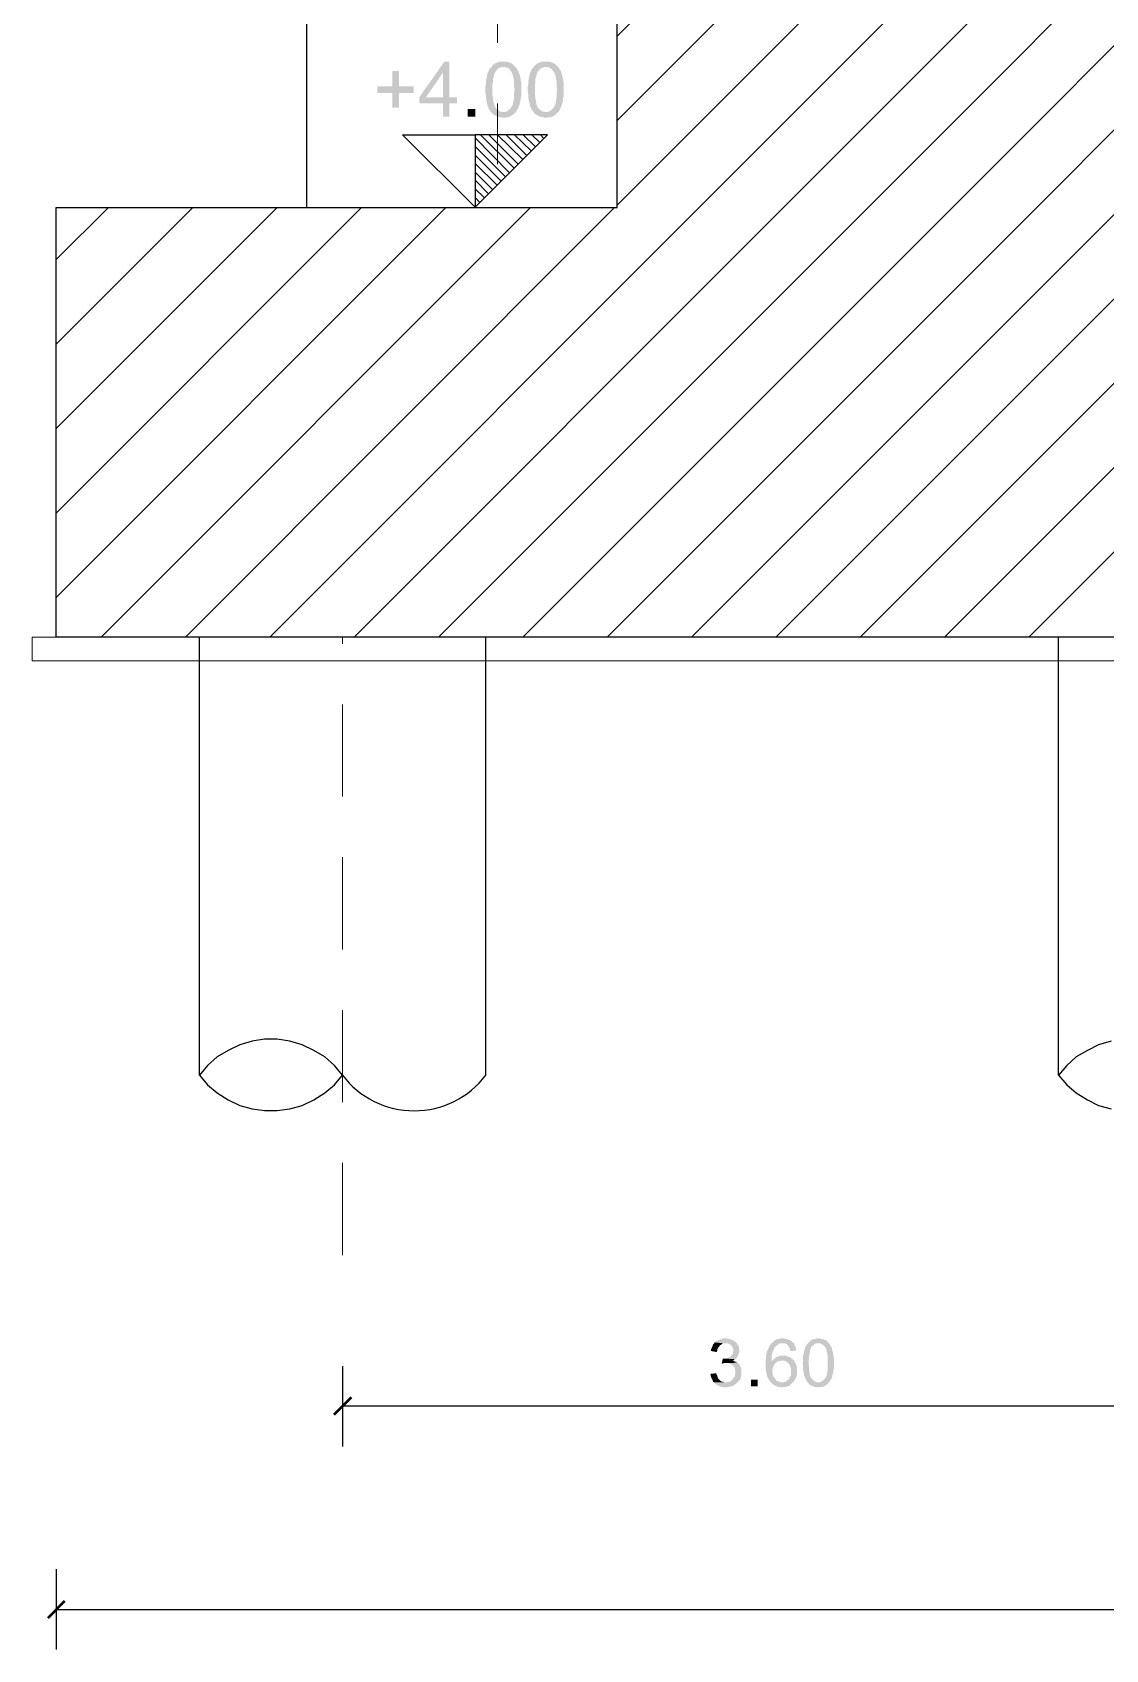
# Model space of a CAD drawing. Header units: millimetres. Extents: x -35.3 to 0.3, y 0.4 to 20.6.
# Drawn here: x -26.136 to -24.365, y 11.634 to 14.301 of the extents above; entities that cross this region are included whole.
import ezdxf

# ---------------------------------------------------------------- set-up
doc = ezdxf.new("R2010")
doc.units = ezdxf.units.MM
doc.linetypes.add('PDF_IMPORT', pattern=[1, 0.8, -0.2])
doc.layers.add('PDF _Geometria', color=7, linetype='Continuous')
doc.layers.add('PDF _Riempimenti solidi', color=7, linetype='Continuous')

msp = doc.modelspace()

# ---------------------------------------------------------------- hatches: boundary and pattern name
at = {"layer": 'PDF _Riempimenti solidi', "transparency": 33554559}
for points in [[(-25.4477, 14.2527), (-25.456, 14.2527), (-25.4977, 14.1935), (-25.4977, 14.1835), (-25.4585, 14.1835), (-25.4585, 14.1618), (-25.4477, 14.1618), (-25.4477, 14.1835), (-25.4352, 14.1835), (-25.4352, 14.1935), (-25.4868, 14.1935), (-25.4585, 14.2343)], [(-25.4477, 14.2527), (-25.4585, 14.2343), (-25.4585, 14.1935), (-25.4868, 14.1935), (-25.4477, 14.1935)], [(-25.3785, 14.2435), (-25.3818, 14.2402), (-25.3827, 14.2377), (-25.3843, 14.2352), (-25.3852, 14.2327), (-25.3852, 14.2318), (-25.386, 14.2293), (-25.386, 14.2277), (-25.3868, 14.2252), (-25.3868, 14.2227), (-25.3877, 14.221), (-25.3877, 14.2152), (-25.3885, 14.2127), (-25.3885, 14.2018), (-25.3877, 14.1985), (-25.3877, 14.1927), (-25.3868, 14.1902), (-25.3868, 14.1877), (-25.386, 14.1852), (-25.3852, 14.1827), (-25.3852, 14.181), (-25.3843, 14.1785), (-25.3835, 14.1768), (-25.3827, 14.1743), (-25.3818, 14.1727), (-25.3802, 14.171), (-25.3793, 14.1693), (-25.3785, 14.1685), (-25.3585, 14.1693), (-25.3593, 14.1693), (-25.3618, 14.1702), (-25.3643, 14.1702), (-25.366, 14.1718), (-25.3677, 14.1727), (-25.3702, 14.1743), (-25.3718, 14.1768), (-25.3735, 14.1802), (-25.3743, 14.1818), (-25.3743, 14.1835), (-25.3752, 14.186), (-25.3752, 14.1885), (-25.376, 14.191), (-25.376, 14.1935), (-25.3768, 14.1968), (-25.3768, 14.2152), (-25.376, 14.2185), (-25.376, 14.2235), (-25.3752, 14.226), (-25.3743, 14.2285), (-25.3743, 14.2302), (-25.3735, 14.2327), (-25.3718, 14.236), (-25.371, 14.2368), (-25.3693, 14.2393), (-25.3677, 14.241), (-25.366, 14.2418), (-25.3635, 14.2427), (-25.361, 14.2435), (-25.3585, 14.2435)], [(-25.3585, 14.2527), (-25.3643, 14.2527), (-25.3668, 14.2518), (-25.3693, 14.251), (-25.371, 14.2502), (-25.3735, 14.2493), (-25.3752, 14.2477), (-25.376, 14.2468), (-25.3777, 14.2452), (-25.3785, 14.2435), (-25.3552, 14.2435), (-25.3535, 14.2427), (-25.351, 14.2418), (-25.3493, 14.2402), (-25.3477, 14.2385), (-25.346, 14.236), (-25.3452, 14.236), (-25.3452, 14.2343), (-25.3443, 14.2335), (-25.3435, 14.231), (-25.3427, 14.2293), (-25.3427, 14.2277), (-25.3418, 14.2252), (-25.3418, 14.2227), (-25.341, 14.2193), (-25.341, 14.2102), (-25.3402, 14.2068), (-25.3402, 14.206), (-25.341, 14.2027), (-25.341, 14.1927), (-25.3418, 14.1902), (-25.3418, 14.1877), (-25.3427, 14.1852), (-25.3427, 14.1835), (-25.3435, 14.181), (-25.3443, 14.1793), (-25.3452, 14.1785), (-25.346, 14.1768), (-25.346, 14.176), (-25.3485, 14.1743), (-25.3502, 14.1727), (-25.3518, 14.171), (-25.3543, 14.1702), (-25.356, 14.1693), (-25.3585, 14.1693), (-25.3785, 14.1685), (-25.3768, 14.1668), (-25.3752, 14.1652), (-25.3727, 14.1643), (-25.371, 14.1627), (-25.3685, 14.1618), (-25.366, 14.161), (-25.3635, 14.161), (-25.361, 14.1602), (-25.356, 14.1602), (-25.3527, 14.161), (-25.351, 14.161), (-25.3485, 14.1618), (-25.346, 14.1627), (-25.3443, 14.1643), (-25.3418, 14.166), (-25.3402, 14.1677), (-25.3385, 14.1693), (-25.3368, 14.171), (-25.336, 14.1735), (-25.3343, 14.176), (-25.3327, 14.181), (-25.3318, 14.181), (-25.3318, 14.1835), (-25.331, 14.1852), (-25.331, 14.1877), (-25.3302, 14.1902), (-25.3302, 14.1927), (-25.3293, 14.1952), (-25.3293, 14.2193), (-25.3302, 14.2218), (-25.3302, 14.2243), (-25.331, 14.226), (-25.331, 14.2277), (-25.3318, 14.2302), (-25.3327, 14.2327), (-25.3335, 14.2352), (-25.3343, 14.2377), (-25.336, 14.2393), (-25.3368, 14.2418), (-25.3385, 14.2435), (-25.3402, 14.2452), (-25.3418, 14.2468), (-25.3435, 14.2485), (-25.346, 14.2502), (-25.3468, 14.2502), (-25.3485, 14.251), (-25.351, 14.2518), (-25.3535, 14.2527), (-25.356, 14.2527)], [(-25.3085, 14.2435), (-25.3118, 14.2402), (-25.3127, 14.2377), (-25.3143, 14.2352), (-25.3152, 14.2327), (-25.3152, 14.2318), (-25.316, 14.2293), (-25.316, 14.2277), (-25.3168, 14.2252), (-25.3168, 14.2227), (-25.3177, 14.221), (-25.3177, 14.2152), (-25.3185, 14.2127), (-25.3185, 14.2018), (-25.3177, 14.1985), (-25.3177, 14.1927), (-25.3168, 14.1902), (-25.3168, 14.1877), (-25.316, 14.1852), (-25.3152, 14.1827), (-25.3152, 14.181), (-25.3143, 14.1785), (-25.3135, 14.1768), (-25.3127, 14.1743), (-25.3118, 14.1727), (-25.3102, 14.171), (-25.3093, 14.1693), (-25.3085, 14.1685), (-25.2885, 14.1693), (-25.2893, 14.1693), (-25.2918, 14.1702), (-25.2943, 14.1702), (-25.296, 14.1718), (-25.2977, 14.1727), (-25.3002, 14.1743), (-25.3018, 14.1768), (-25.3043, 14.1818), (-25.3043, 14.1835), (-25.3052, 14.186), (-25.3052, 14.1885), (-25.306, 14.191), (-25.306, 14.1935), (-25.3068, 14.1968), (-25.3068, 14.2152), (-25.306, 14.2185), (-25.306, 14.2235), (-25.3052, 14.226), (-25.3043, 14.2285), (-25.3043, 14.2302), (-25.3035, 14.2327), (-25.3018, 14.236), (-25.301, 14.2368), (-25.2993, 14.2393), (-25.2977, 14.241), (-25.296, 14.2418), (-25.2935, 14.2427), (-25.291, 14.2435), (-25.2885, 14.2435)], [(-25.2885, 14.2527), (-25.2943, 14.2527), (-25.2968, 14.2518), (-25.2993, 14.251), (-25.301, 14.2502), (-25.3035, 14.2493), (-25.3052, 14.2477), (-25.306, 14.2468), (-25.3077, 14.2452), (-25.3085, 14.2435), (-25.2852, 14.2435), (-25.2835, 14.2427), (-25.281, 14.2418), (-25.2777, 14.2385), (-25.276, 14.236), (-25.2752, 14.236), (-25.2752, 14.2343), (-25.2743, 14.2335), (-25.2735, 14.231), (-25.2727, 14.2293), (-25.2727, 14.2277), (-25.2718, 14.2252), (-25.2718, 14.2227), (-25.271, 14.2193), (-25.271, 14.2102), (-25.2702, 14.2068), (-25.2702, 14.206), (-25.271, 14.2027), (-25.271, 14.1927), (-25.2718, 14.1902), (-25.2718, 14.1877), (-25.2727, 14.1852), (-25.2727, 14.1835), (-25.2735, 14.181), (-25.2743, 14.1793), (-25.2752, 14.1785), (-25.276, 14.1768), (-25.276, 14.176), (-25.2785, 14.1743), (-25.2802, 14.1727), (-25.2818, 14.171), (-25.2843, 14.1702), (-25.286, 14.1693), (-25.2885, 14.1693), (-25.3085, 14.1685), (-25.3068, 14.1668), (-25.3052, 14.1652), (-25.3027, 14.1643), (-25.301, 14.1627), (-25.2985, 14.1618), (-25.296, 14.161), (-25.2935, 14.161), (-25.291, 14.1602), (-25.286, 14.1602), (-25.2827, 14.161), (-25.281, 14.161), (-25.2785, 14.1618), (-25.276, 14.1627), (-25.2743, 14.1643), (-25.2718, 14.166), (-25.2702, 14.1677), (-25.2685, 14.1693), (-25.2668, 14.171), (-25.266, 14.1735), (-25.2643, 14.176), (-25.2635, 14.1785), (-25.2627, 14.181), (-25.2618, 14.181), (-25.2618, 14.1835), (-25.261, 14.1852), (-25.261, 14.1877), (-25.2602, 14.1902), (-25.2602, 14.1927), (-25.2593, 14.1952), (-25.2593, 14.2193), (-25.2602, 14.2218), (-25.2602, 14.2243), (-25.261, 14.226), (-25.261, 14.2277), (-25.2618, 14.2302), (-25.2627, 14.2327), (-25.2635, 14.2352), (-25.2643, 14.2377), (-25.266, 14.2393), (-25.2668, 14.2418), (-25.2685, 14.2435), (-25.2702, 14.2452), (-25.2718, 14.2468), (-25.2735, 14.2485), (-25.276, 14.2502), (-25.2768, 14.2502), (-25.2785, 14.251), (-25.281, 14.2518), (-25.2835, 14.2527), (-25.286, 14.2527)], [(-25.531, 14.2368), (-25.5418, 14.2368), (-25.5418, 14.2118), (-25.5668, 14.2118), (-25.5668, 14.201), (-25.5418, 14.201), (-25.5418, 14.1768), (-25.531, 14.1768), (-25.531, 14.201), (-25.5068, 14.201), (-25.5068, 14.2118), (-25.531, 14.2118)], [(-25.4052, 14.1618), (-25.4052, 14.1743), (-25.4177, 14.1743), (-25.4177, 14.1618)], [(-25.0102, 12.1402), (-25.011, 12.1385), (-25.0127, 12.1368), (-25.0135, 12.1352), (-25.0143, 12.1327), (-25.0152, 12.131), (-25.016, 12.1285), (-25.016, 12.126), (-25.0068, 12.1243), (-25.006, 12.126), (-25.006, 12.1285), (-25.0052, 12.1302), (-25.0043, 12.1318), (-25.0027, 12.1335), (-25.0018, 12.1352), (-25.0002, 12.136), (-24.9985, 12.1377), (-24.9968, 12.1385), (-24.9927, 12.1385)], [(-24.9927, 12.1468), (-24.9968, 12.1468), (-24.9985, 12.146), (-25.001, 12.1452), (-25.0027, 12.1443), (-25.0052, 12.1435), (-25.0068, 12.1427), (-25.0085, 12.141), (-25.0102, 12.1402), (-24.9927, 12.1385), (-24.9885, 12.1385), (-24.9868, 12.1377), (-24.9843, 12.1368), (-24.9818, 12.1343), (-24.981, 12.1327), (-24.9802, 12.131), (-24.9793, 12.1285), (-24.9793, 12.1252), (-24.9802, 12.1235), (-24.9802, 12.121), (-24.9818, 12.1193), (-24.9827, 12.1177), (-24.9843, 12.1168), (-24.9852, 12.116), (-24.9868, 12.1152), (-24.9893, 12.1143), (-24.991, 12.1135), (-24.9952, 12.1135), (-24.9768, 12.1127), (-24.9752, 12.1135), (-24.9735, 12.1152), (-24.9727, 12.1168), (-24.9718, 12.1177), (-24.971, 12.1202), (-24.9702, 12.1218), (-24.9693, 12.1243), (-24.9693, 12.1285), (-24.9702, 12.1302), (-24.9702, 12.1327), (-24.971, 12.1343), (-24.9727, 12.1368), (-24.9735, 12.1385), (-24.9752, 12.1402), (-24.9768, 12.1418), (-24.9785, 12.1427), (-24.981, 12.1443), (-24.9818, 12.1443), (-24.9843, 12.1452), (-24.986, 12.146), (-24.9885, 12.146), (-24.9902, 12.1468)], [(-24.916, 12.1393), (-24.9177, 12.1377), (-24.9185, 12.136), (-24.9193, 12.1352), (-24.9202, 12.1335), (-24.9218, 12.1302), (-24.9227, 12.1277), (-24.9235, 12.126), (-24.9243, 12.1243), (-24.9243, 12.1218), (-24.9252, 12.1202), (-24.9252, 12.1152), (-24.926, 12.1127), (-24.926, 12.096), (-24.9252, 12.0935), (-24.9252, 12.091), (-24.9243, 12.0885), (-24.9243, 12.0868), (-24.9235, 12.0843), (-24.9227, 12.0827), (-24.9218, 12.081), (-24.9202, 12.0777), (-24.9193, 12.0768), (-24.9185, 12.0752), (-24.9177, 12.0743), (-24.916, 12.0727), (-24.9143, 12.0718), (-24.9127, 12.0702), (-24.911, 12.0693), (-24.9093, 12.0685), (-24.9077, 12.0677), (-24.9052, 12.0668), (-24.9035, 12.0668), (-24.901, 12.066), (-24.8985, 12.066), (-24.896, 12.0668), (-24.8918, 12.0668), (-24.8902, 12.0677), (-24.8877, 12.0685), (-24.886, 12.0693), (-24.886, 12.0702), (-24.8843, 12.071), (-24.8827, 12.0727), (-24.881, 12.0743), (-24.901, 12.0743), (-24.9027, 12.0752), (-24.9052, 12.076), (-24.9068, 12.0768), (-24.9077, 12.0768), (-24.9093, 12.0785), (-24.9102, 12.0802), (-24.9118, 12.0818), (-24.9127, 12.0835), (-24.9135, 12.0843), (-24.9143, 12.0868), (-24.9143, 12.0885), (-24.9152, 12.091), (-24.9152, 12.0935), (-24.9143, 12.096), (-24.9143, 12.0985), (-24.9127, 12.1018), (-24.9118, 12.1043), (-24.9102, 12.1052), (-24.9093, 12.1068), (-24.9077, 12.1077), (-24.9168, 12.1085), (-24.916, 12.1093), (-24.916, 12.1193), (-24.9152, 12.121), (-24.9152, 12.1235), (-24.9135, 12.1268), (-24.9127, 12.1277), (-24.9118, 12.1302), (-24.911, 12.1318), (-24.9093, 12.1335), (-24.9077, 12.1352), (-24.9068, 12.136), (-24.9043, 12.1377), (-24.9027, 12.1385), (-24.8985, 12.1385)], [(-24.8977, 12.1468), (-24.901, 12.1468), (-24.9035, 12.146), (-24.906, 12.146), (-24.9077, 12.1452), (-24.9093, 12.1443), (-24.911, 12.1435), (-24.9127, 12.1418), (-24.9143, 12.141), (-24.916, 12.1393), (-24.8985, 12.1385), (-24.8943, 12.1385), (-24.8918, 12.1377), (-24.8902, 12.136), (-24.8885, 12.1343), (-24.8877, 12.1327), (-24.8868, 12.131), (-24.886, 12.1285), (-24.8852, 12.126), (-24.8752, 12.1268), (-24.876, 12.1285), (-24.876, 12.131), (-24.8768, 12.1327), (-24.8777, 12.1352), (-24.8793, 12.1385), (-24.881, 12.1402), (-24.8827, 12.1418), (-24.8835, 12.1427), (-24.8868, 12.1443), (-24.8893, 12.1452), (-24.891, 12.146), (-24.8935, 12.146), (-24.8952, 12.1468)], [(-24.8568, 12.1385), (-24.8577, 12.1368), (-24.8593, 12.1352), (-24.8602, 12.1335), (-24.861, 12.131), (-24.8618, 12.1293), (-24.8618, 12.1285), (-24.8627, 12.1268), (-24.8627, 12.1252), (-24.8635, 12.1227), (-24.8635, 12.121), (-24.8643, 12.1185), (-24.8643, 12.1093), (-24.8652, 12.1068), (-24.8652, 12.1052), (-24.8643, 12.1027), (-24.8643, 12.0943), (-24.8635, 12.0927), (-24.8635, 12.0902), (-24.8627, 12.0877), (-24.8627, 12.086), (-24.8618, 12.0843), (-24.861, 12.0818), (-24.8602, 12.0802), (-24.8593, 12.0785), (-24.8585, 12.0768), (-24.8577, 12.076), (-24.8568, 12.0743), (-24.856, 12.0735), (-24.8393, 12.0743), (-24.8418, 12.0743), (-24.8452, 12.076), (-24.8468, 12.0777), (-24.8485, 12.0785), (-24.8502, 12.081), (-24.851, 12.0818), (-24.8527, 12.0852), (-24.8527, 12.0868), (-24.8535, 12.0885), (-24.8535, 12.0902), (-24.8543, 12.0927), (-24.8543, 12.1002), (-24.8552, 12.1035), (-24.8552, 12.111), (-24.8543, 12.1143), (-24.8543, 12.1193), (-24.8535, 12.121), (-24.8535, 12.1235), (-24.8527, 12.1252), (-24.8527, 12.1277), (-24.8518, 12.1293), (-24.851, 12.1302), (-24.851, 12.1318), (-24.8502, 12.1335), (-24.8485, 12.1343), (-24.8468, 12.136), (-24.8452, 12.1377), (-24.8435, 12.1385), (-24.8393, 12.1385)], [(-24.8393, 12.1468), (-24.8418, 12.1468), (-24.8435, 12.146), (-24.846, 12.146), (-24.8477, 12.1452), (-24.8502, 12.1443), (-24.8518, 12.1435), (-24.8535, 12.1418), (-24.8552, 12.1402), (-24.8568, 12.1385), (-24.836, 12.1385), (-24.8343, 12.1377), (-24.8327, 12.1368), (-24.831, 12.136), (-24.8293, 12.1343), (-24.8277, 12.1327), (-24.8277, 12.1318), (-24.8268, 12.131), (-24.826, 12.1293), (-24.826, 12.1277), (-24.8252, 12.126), (-24.8252, 12.1243), (-24.8243, 12.1227), (-24.8243, 12.1202), (-24.8235, 12.1177), (-24.8235, 12.0943), (-24.8243, 12.0927), (-24.8243, 12.0902), (-24.8252, 12.0885), (-24.8252, 12.086), (-24.826, 12.0843), (-24.8268, 12.0835), (-24.8268, 12.0818), (-24.8277, 12.081), (-24.8285, 12.0802), (-24.8318, 12.0768), (-24.8352, 12.0752), (-24.8368, 12.0743), (-24.8393, 12.0743), (-24.856, 12.0735), (-24.8543, 12.0718), (-24.8535, 12.071), (-24.8518, 12.0693), (-24.8493, 12.0685), (-24.8477, 12.0677), (-24.846, 12.0668), (-24.8435, 12.0668), (-24.8418, 12.066), (-24.8385, 12.066), (-24.8368, 12.0668), (-24.8318, 12.0668), (-24.8302, 12.0677), (-24.8285, 12.0685), (-24.826, 12.0702), (-24.8252, 12.071), (-24.8243, 12.071), (-24.8227, 12.0727), (-24.8218, 12.0743), (-24.8202, 12.076), (-24.8193, 12.0777), (-24.8177, 12.0802), (-24.8168, 12.0818), (-24.816, 12.0843), (-24.816, 12.086), (-24.8152, 12.0885), (-24.8143, 12.0902), (-24.8143, 12.0943), (-24.8135, 12.0968), (-24.8135, 12.1152), (-24.8143, 12.1177), (-24.8143, 12.1218), (-24.8152, 12.1235), (-24.8152, 12.1252), (-24.816, 12.1268), (-24.8168, 12.1293), (-24.8168, 12.131), (-24.8185, 12.1335), (-24.8193, 12.1352), (-24.8202, 12.1368), (-24.821, 12.1385), (-24.8243, 12.1418), (-24.826, 12.1435), (-24.8277, 12.1443), (-24.8285, 12.1443), (-24.8302, 12.1452), (-24.8327, 12.146), (-24.8343, 12.146), (-24.8368, 12.1468)], [(-24.9968, 12.1135), (-24.9985, 12.1052), (-24.9977, 12.1052), (-24.9952, 12.106), (-24.991, 12.106), (-24.9727, 12.1068), (-24.976, 12.1085), (-24.9785, 12.1093), (-24.9802, 12.1102), (-24.9785, 12.111), (-24.9768, 12.1127), (-24.9952, 12.1135)], [(-24.8977, 12.1185), (-24.9018, 12.1185), (-24.9035, 12.1177), (-24.906, 12.1168), (-24.9077, 12.116), (-24.9085, 12.116), (-24.9102, 12.1143), (-24.9118, 12.1135), (-24.9152, 12.1102), (-24.9168, 12.1085), (-24.9077, 12.1077), (-24.9052, 12.1093), (-24.9035, 12.1093), (-24.9018, 12.1102), (-24.8993, 12.1102), (-24.881, 12.1118), (-24.8818, 12.1127), (-24.8835, 12.1143), (-24.8868, 12.116), (-24.8893, 12.1168), (-24.891, 12.1177), (-24.8927, 12.1185), (-24.8952, 12.1185)], [(-24.881, 12.1118), (-24.8993, 12.1102), (-24.8952, 12.1102), (-24.8935, 12.1093), (-24.8918, 12.1085), (-24.8902, 12.1068), (-24.8885, 12.1052), (-24.8877, 12.1052), (-24.8868, 12.1035), (-24.886, 12.1018), (-24.8852, 12.0993), (-24.8843, 12.0977), (-24.8843, 12.086), (-24.8852, 12.0843), (-24.886, 12.0827), (-24.8868, 12.081), (-24.8885, 12.0793), (-24.8893, 12.0785), (-24.891, 12.0768), (-24.8943, 12.0752), (-24.8968, 12.0743), (-24.8985, 12.0743), (-24.881, 12.0743), (-24.8793, 12.076), (-24.8785, 12.0777), (-24.8768, 12.0793), (-24.8768, 12.0802), (-24.876, 12.0827), (-24.8752, 12.0843), (-24.8743, 12.0868), (-24.8743, 12.0985), (-24.8752, 12.101), (-24.8752, 12.1027), (-24.876, 12.1052), (-24.8768, 12.1068), (-24.8785, 12.1085), (-24.8793, 12.1102)], [(-25.0077, 12.0893), (-25.0168, 12.0885), (-25.0168, 12.0852), (-25.016, 12.0827), (-25.0152, 12.081), (-25.0135, 12.0777), (-25.0127, 12.0752), (-25.011, 12.0743), (-24.9918, 12.0743), (-24.9943, 12.0743), (-24.996, 12.0752), (-24.9985, 12.0752), (-25.0002, 12.0768), (-25.0018, 12.0777), (-25.0018, 12.0785), (-25.0035, 12.0793), (-25.0052, 12.0827), (-25.006, 12.0852), (-25.0068, 12.0868)], [(-24.9727, 12.1068), (-24.991, 12.106), (-24.9877, 12.106), (-24.9852, 12.1052), (-24.9835, 12.1043), (-24.9818, 12.1035), (-24.9802, 12.1018), (-24.9793, 12.101), (-24.9777, 12.0993), (-24.9768, 12.0968), (-24.9768, 12.0952), (-24.976, 12.0927), (-24.976, 12.0885), (-24.9768, 12.086), (-24.9768, 12.0843), (-24.9777, 12.0827), (-24.981, 12.0793), (-24.9818, 12.0777), (-24.9843, 12.076), (-24.986, 12.0752), (-24.9877, 12.0752), (-24.9902, 12.0743), (-25.011, 12.0743), (-25.0085, 12.0718), (-25.0068, 12.0702), (-25.0052, 12.0693), (-25.0027, 12.0685), (-25.001, 12.0677), (-24.9993, 12.0668), (-24.9968, 12.0668), (-24.9943, 12.066), (-24.9902, 12.066), (-24.9885, 12.0668), (-24.986, 12.0668), (-24.9843, 12.0677), (-24.9818, 12.0677), (-24.9802, 12.0685), (-24.9785, 12.0693), (-24.9768, 12.071), (-24.9752, 12.0718), (-24.9735, 12.0735), (-24.9727, 12.0735), (-24.9718, 12.0752), (-24.9702, 12.0768), (-24.9685, 12.0785), (-24.9677, 12.0802), (-24.9668, 12.0827), (-24.9668, 12.0843), (-24.966, 12.0868), (-24.966, 12.096), (-24.9668, 12.0985), (-24.9693, 12.1035), (-24.971, 12.1052)], [(-24.9393, 12.0677), (-24.9393, 12.0785), (-24.9502, 12.0785), (-24.9502, 12.0677)]]:
    msp.add_hatch(color=256, dxfattribs=at).paths.add_polyline_path(points)

# ---------------------------------------------------------------- linework, layer by layer
at = {"layer": 'PDF _Geometria', "lineweight": 25}
for points in [[(-25.4468, 17.6585), (-25.6835, 17.6585), (-25.6835, 14.0118)], [(-25.4052, 14.0127), (-25.5252, 14.1318), (-25.4052, 14.1318)], [(-25.3485, 14.0693), (-25.4052, 14.1268)], [(-25.3552, 14.0627), (-25.4052, 14.1127)], [(-25.341, 14.0768), (-25.3968, 14.1318)], [(-25.3343, 14.0835), (-25.3827, 14.1318)], [(-25.3268, 14.091), (-25.3685, 14.1318)], [(-25.3202, 14.0977), (-25.3543, 14.1318)], [(-25.3127, 14.1052), (-25.3402, 14.1318)], [(-25.306, 14.1118), (-25.326, 14.1318)], [(-25.2985, 14.1193), (-25.3118, 14.1318)], [(-25.2918, 14.126), (-25.2977, 14.1318)], [(-25.3627, 14.0552), (-25.4052, 14.0985)], [(-25.3693, 14.0485), (-25.4052, 14.0843)], [(-25.3768, 14.0418), (-25.4052, 14.0702)], [(-25.3835, 14.0343), (-25.4052, 14.0568)], [(-25.3902, 14.0277), (-25.4052, 14.0427)], [(-25.3977, 14.0202), (-25.4052, 14.0285)], [(-25.8602, 12.581), (-25.8468, 12.5652), (-25.831, 12.5518), (-25.8127, 12.5402), (-25.7935, 12.531), (-25.7735, 12.5252), (-25.7527, 12.5227), (-25.7318, 12.5227), (-25.711, 12.5252), (-25.691, 12.531), (-25.6718, 12.5402), (-25.6535, 12.5518), (-25.6377, 12.5652), (-25.6243, 12.581), (-25.6377, 12.5968), (-25.6535, 12.611), (-25.6718, 12.6218), (-25.691, 12.631), (-25.711, 12.6368), (-25.7318, 12.6402), (-25.7527, 12.6402), (-25.7735, 12.6368), (-25.7935, 12.631), (-25.8127, 12.6218), (-25.831, 12.611), (-25.8468, 12.5968), (-25.8602, 12.581), (-25.8602, 13.3035)], [(-24.356, 12.6368), (-24.3768, 12.631), (-24.3952, 12.6218), (-24.4135, 12.611), (-24.4293, 12.5968), (-24.4427, 12.581), (-24.4427, 13.3035)], [(-24.4427, 12.581), (-24.4293, 12.5652), (-24.4135, 12.5518), (-24.3952, 12.5402), (-24.3768, 12.531), (-24.356, 12.5252)], [(-25.6243, 12.101), (-25.6243, 11.9685)], [(-20.8993, 12.0352), (-20.966, 12.0352), (-21.3718, 12.0352), (-21.4385, 12.0352), (-22.7893, 12.0352), (-22.8552, 12.0352), (-24.2068, 12.0352), (-24.2727, 12.0352), (-25.6243, 12.0352)], [(-26.0968, 11.766), (-26.0968, 11.6335)], [(-20.8993, 11.6993), (-20.966, 11.6993), (-26.0968, 11.6993)]]:
    msp.add_lwpolyline(points, dxfattribs=at)
at = {"layer": 'PDF _Geometria', "linetype": 'PDF_IMPORT', "lineweight": 9, "ltscale": 0.118333}
msp.add_lwpolyline([(-25.3685, 17.5835), (-25.3685, 14.0118)], dxfattribs=at)
at = {"layer": 'PDF _Geometria', "lineweight": 25}
for points in [[(-24.1477, 16.8743), (-24.1477, 16.9927), (-23.7543, 16.9927), (-23.7543, 16.8743), (-23.2418, 16.8743), (-23.2418, 16.9927), (-22.8485, 16.9927), (-22.8485, 16.8743), (-22.3368, 16.8743), (-22.3368, 16.9927), (-21.9427, 16.9927), (-21.9427, 16.8743), (-21.8252, 16.8743), (-21.8252, 14.0118), (-20.8993, 14.0118), (-20.8993, 13.3035), (-26.0968, 13.3035), (-26.0968, 14.0118), (-25.171, 14.0118), (-25.171, 16.8743), (-25.0535, 16.8743), (-25.0535, 16.9927), (-24.6593, 16.9927), (-24.6593, 16.8743)], [(-25.4052, 14.1318), (-25.4052, 14.0127), (-25.286, 14.1318)]]:
    msp.add_lwpolyline(points, close=True, dxfattribs=at)
at = {"layer": 'PDF _Geometria', "lineweight": 9}
for points in [[(-25.7443, 13.3035), (-23.4985, 15.5502), (-22.0552, 16.9927)], [(-22.1943, 16.9927), (-23.4985, 15.6893), (-25.171, 14.016)], [(-25.6052, 13.3035), (-23.4985, 15.411), (-21.9427, 16.966)], [(-25.171, 14.1552), (-23.4985, 15.8285), (-22.4518, 16.8743)], [(-24.9093, 13.3035), (-23.4985, 14.7143), (-22.1043, 16.1085)], [(-25.466, 13.3035), (-23.4985, 15.271), (-22.7152, 16.0543)], [(-25.3268, 13.3035), (-23.4985, 15.1318), (-22.5777, 16.0527)], [(-25.171, 14.2943), (-23.4985, 15.9677), (-23.4135, 16.0527)], [(-24.7702, 13.3035), (-23.4985, 14.5752), (-22.021, 16.0527)], [(-24.631, 13.3035), (-23.4985, 14.436), (-21.8818, 16.0527)], [(-24.4918, 13.3035), (-23.4985, 14.2968), (-21.8252, 15.9702)], [(-25.1877, 13.3035), (-23.6202, 14.871)], [(-25.0485, 13.3035), (-23.5052, 14.8468)], [(-26.0968, 13.926), (-26.0102, 14.0118)], [(-26.0968, 13.7868), (-25.871, 14.0118)], [(-26.0968, 13.6477), (-25.7318, 14.0118)], [(-26.0968, 13.5077), (-25.5927, 14.0118)], [(-26.0968, 13.3685), (-25.4535, 14.0118)], [(-26.0227, 13.3035), (-25.3143, 14.0118)], [(-25.8835, 13.3035), (-25.1752, 14.0118)], [(-26.0968, 13.3035), (-26.136, 13.3035), (-26.136, 13.2643), (-20.8602, 13.2643), (-20.8602, 13.2652)]]:
    msp.add_lwpolyline(points, dxfattribs=at)
at = {"layer": 'PDF _Geometria', "lineweight": 25}
msp.add_lwpolyline([(-25.6243, 12.581, 0.4963), (-25.3877, 12.581), (-25.3877, 13.3035)], format="xyb", dxfattribs=at)
at = {"layer": 'PDF _Geometria', "linetype": 'PDF_IMPORT', "lineweight": 9, "ltscale": 0.19}
msp.add_lwpolyline([(-25.6243, 12.2843), (-25.6243, 13.3035)], dxfattribs=at)
at = {"layer": 'PDF _Geometria', "lineweight": 50}
for points in [[(-25.6102, 12.0493), (-25.6385, 12.021)], [(-26.0827, 11.7135), (-26.1102, 11.6852)]]:
    msp.add_lwpolyline(points, dxfattribs=at)

doc.saveas('drawing.dxf')
